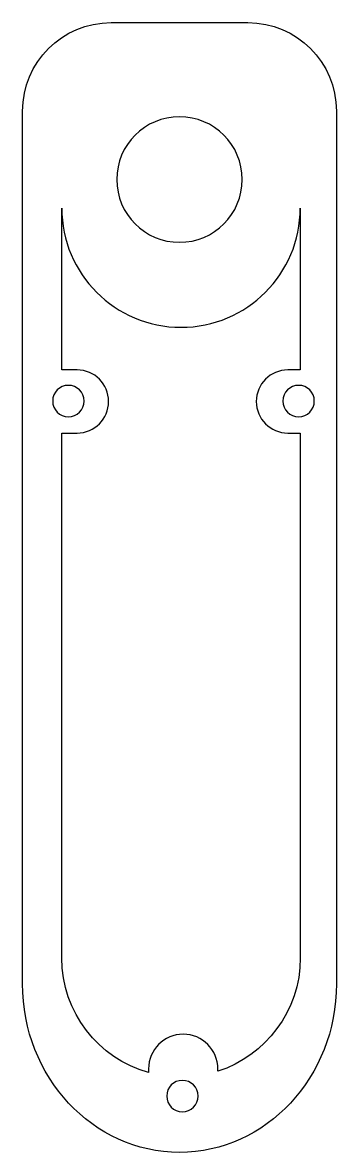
# Model space of a CAD drawing. Extents: x 0 to 25, y 0 to 90.
import ezdxf

# ---------------------------------------------------------------- set-up
doc = ezdxf.new("R2010")
doc.units = 0
doc.layers.add('LAYER_1', color=7, linetype='CONTINUOUS')

msp = doc.modelspace()

# ---------------------------------------------------------------- linework, layer by layer
at = {"layer": 'LAYER_1', "color": 7}
for points, knots in [([(17.945, 89.998), (17.945, 89.998), (7.056, 89.998), (7.056, 89.998), (3.159, 89.998), (0, 86.839), (0, 82.942), (0, 82.942), (0, 76.59), (0, 76.59), (0, 76.585), (0, 76.58), (0, 76.575), (0, 76.575), (0, 13.423), (0, 13.423), (0, 6.01), (5.596, 0), (12.5, 0), (19.404, 0), (25.001, 6.01), (25.001, 13.423), (25.001, 13.423), (25.001, 70.503), (25.001, 70.503), (25.001, 70.503), (25.001, 76.575), (25.001, 76.575), (25.001, 76.575), (25.001, 82.942), (25.001, 82.942), (25.001, 86.839), (21.842, 89.998), (17.945, 89.998)], [0, 0, 0, 0, 1, 1, 1, 2, 2, 2, 3, 3, 3, 4, 4, 4, 5, 5, 5, 6, 6, 6, 7, 7, 7, 8, 8, 8, 9, 9, 9, 10, 10, 10, 11, 11, 11, 11]), ([(18.616, 59.817), (18.616, 61.205), (19.741, 62.33), (21.129, 62.33), (21.129, 62.33), (22.12, 62.33), (22.12, 62.33), (22.12, 62.33), (22.12, 75.224), (22.12, 75.224), (22.12, 69.978), (17.866, 65.725), (12.62, 65.725), (7.373, 65.725), (3.12, 69.978), (3.12, 75.224), (3.12, 75.224), (3.12, 62.33), (3.12, 62.33), (3.12, 62.33), (4.342, 62.33), (4.342, 62.33), (5.73, 62.33), (6.855, 61.205), (6.855, 59.817), (6.855, 58.429), (5.73, 57.304), (4.342, 57.304), (4.342, 57.304), (3.12, 57.304), (3.12, 57.304), (3.12, 57.304), (3.12, 15.494), (3.12, 15.494), (3.12, 11.146), (6.043, 7.483), (10.03, 6.355), (10.03, 6.355), (10.03, 6.65), (10.03, 6.65), (10.03, 8.176), (11.268, 9.413), (12.794, 9.413), (14.32, 9.413), (15.557, 8.176), (15.557, 6.65), (15.557, 6.65), (15.557, 6.46), (15.557, 6.46), (19.366, 7.697), (22.12, 11.273), (22.12, 15.494), (22.12, 15.494), (22.12, 57.304), (22.12, 57.304), (22.12, 57.304), (21.129, 57.304), (21.129, 57.304), (19.741, 57.304), (18.616, 58.429), (18.616, 59.817)], [0, 0, 0, 0, 1, 1, 1, 2, 2, 2, 3, 3, 3, 4, 4, 4, 5, 5, 5, 6, 6, 6, 7, 7, 7, 8, 8, 8, 9, 9, 9, 10, 10, 10, 11, 11, 11, 12, 12, 12, 13, 13, 13, 14, 14, 14, 15, 15, 15, 16, 16, 16, 17, 17, 17, 18, 18, 18, 19, 19, 19, 20, 20, 20, 20])]:
    msp.add_open_spline(points, degree=3, knots=knots, dxfattribs=at)
at = {"layer": 'LAYER_1', "color": 250}
for points in [[(12.5, 72.498), (9.738, 72.498), (7.5, 74.737), (7.5, 77.498), (7.5, 80.259), (9.738, 82.498), (12.5, 82.498), (15.261, 82.498), (17.5, 80.259), (17.5, 77.498), (17.5, 74.737), (15.261, 72.498), (12.5, 72.498)], [(3.646, 58.602), (2.955, 58.602), (2.396, 59.161), (2.396, 59.852), (2.396, 60.542), (2.955, 61.102), (3.646, 61.102), (4.336, 61.102), (4.896, 60.542), (4.896, 59.852), (4.896, 59.161), (4.336, 58.602), (3.646, 58.602)], [(21.991, 58.602), (21.301, 58.602), (20.741, 59.161), (20.741, 59.852), (20.741, 60.542), (21.301, 61.102), (21.991, 61.102), (22.681, 61.102), (23.241, 60.542), (23.241, 59.852), (23.241, 59.161), (22.681, 58.602), (21.991, 58.602)], [(12.73, 3.237), (12.04, 3.237), (11.48, 3.796), (11.48, 4.487), (11.48, 5.177), (12.04, 5.737), (12.73, 5.737), (13.421, 5.737), (13.98, 5.177), (13.98, 4.487), (13.98, 3.796), (13.421, 3.237), (12.73, 3.237)]]:
    msp.add_open_spline(points, degree=3, knots=[0, 0, 0, 0, 1, 1, 1, 2, 2, 2, 3, 3, 3, 4, 4, 4, 4], dxfattribs=at)

doc.saveas('drawing.dxf')
